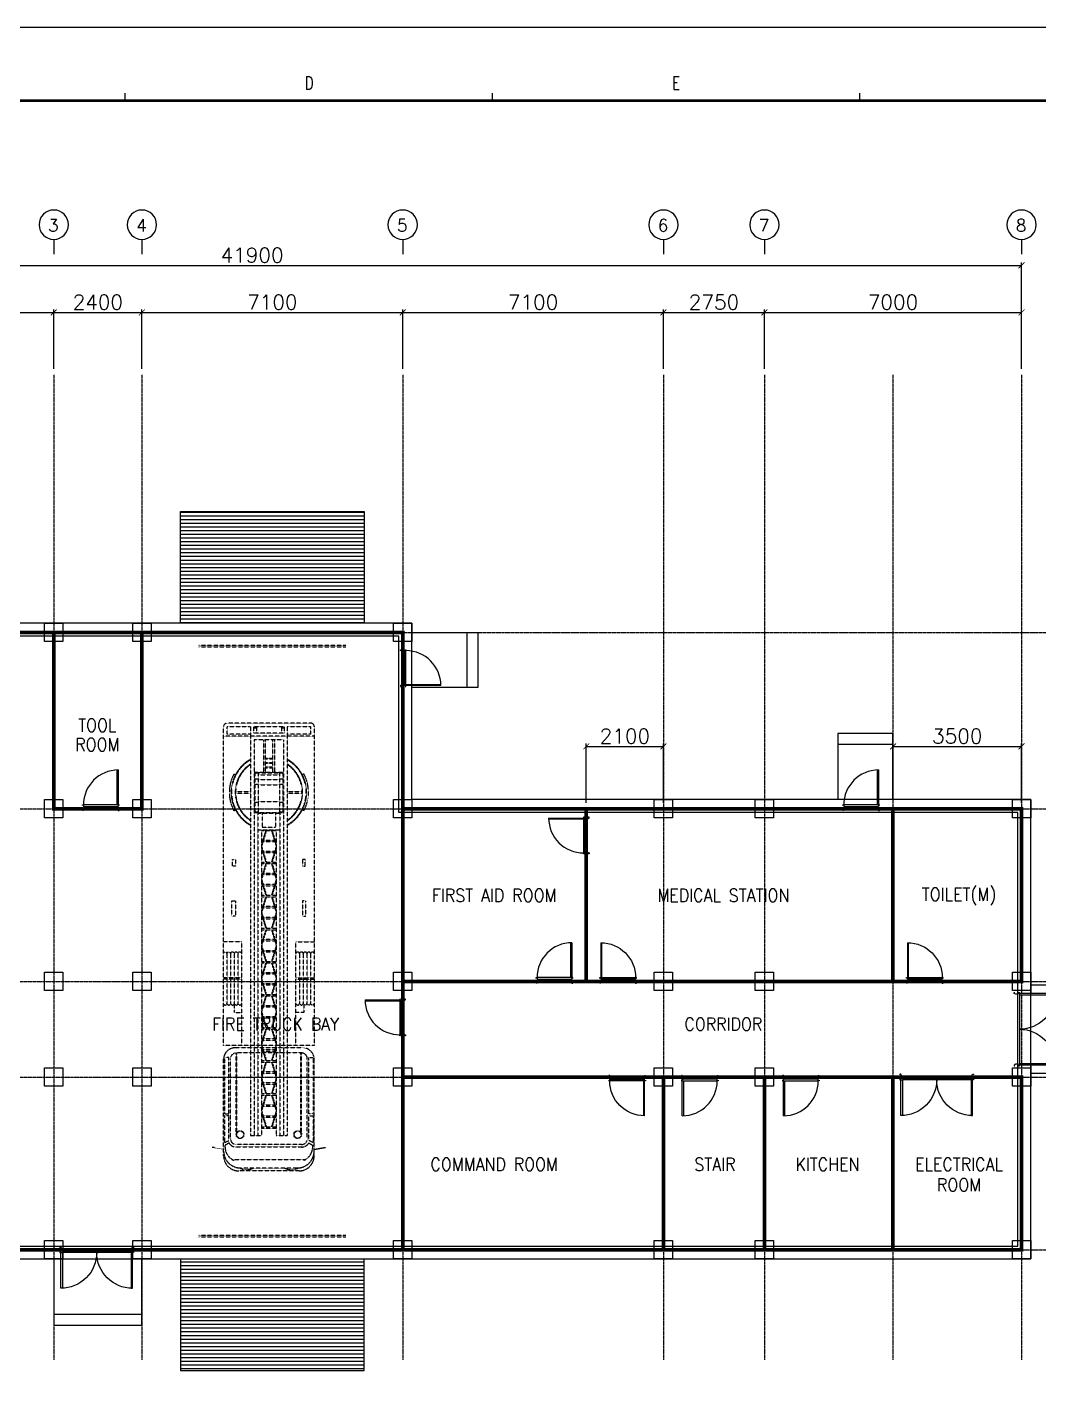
# Model space of a CAD drawing. Header units: millimetres. Extents: x -232466 to 860779, y -177975 to 311634.
# Drawn here: x -203189 to -175643, y 259723 to 296645 of the extents above; entities that cross this region are included whole.
import ezdxf
from ezdxf.enums import TextEntityAlignment as Align

# ---------------------------------------------------------------- set-up
doc = ezdxf.new("R2010")
doc.units = ezdxf.units.MM
for name, pattern in [('AXES', [50.8, 31.75, -6.35, 6.35, -6.35]), ('CENTER', [2, 1.25, -0.25, 0.25, -0.25]), ('HID', [2.3, 1.5, -0.8])]:
    doc.linetypes.add(name, pattern=pattern)
doc.layers.add('0 외형선', color=3, linetype='Continuous', lineweight=25)
for name, color, linetype in [('4ELE', 4, 'Continuous'), ('aux', 8, 'Continuous'), ('Center Line', 1, 'CENTER'), ('COL', 2, 'Continuous'), ('dim', 7, 'Continuous'), ('DOOR', 4, 'Continuous'), ('G', 3, 'Continuous'), ('hat', 8, 'Continuous'), ('stair', 4, 'Continuous'), ('SYM', 7, 'Continuous'), ('TITLEBOX', 7, 'Continuous')]:
    doc.layers.add(name, color=color, linetype=linetype)
doc.styles.add('ROMAND', font='romand')
doc.styles.add('RomanS', font='romans.shx')
doc.styles.add('TBOX', font='romans.shx')
doc.dimstyles.new('HYUNDAI', dxfattribs={"dimscale": 120, "dimtxt": 3, "dimasz": 3, "dimexe": 1, "dimexo": 2, "dimgap": 1, "dimtad": 1, "dimdec": 0, "dimdsep": 46, "dimtxsty": 'RomanS', "dimcen": 0, "dimclrd": 256, "dimclre": 256, "dimclrt": 3, "dimadec": 0, "dimazin": 0, "dimtfac": 1, "dimtdec": 0, "dimtix": 1, "dimtmove": 2, "dimatfit": 3, "dimfxl": 1, "dimtvp": 1, "dimtolj": 1, "dimarcsym": 0})

# ---------------------------------------------------------------- blocks, each defined once
blk = doc.blocks.new('_ArchTick')
at = {"color": 0, "linetype": 'ByBlock', "const_width": 0.15}
blk.add_lwpolyline([(-0.5, -0.5), (0.5, 0.5)], dxfattribs=at)
blk = doc.blocks.new('*D150')
at = {"layer": 'Defpoints', "color": 0}
for p in [(-176114, 290162), (-218014, 287184), (-176114, 287184)]:
    blk.add_point(p, dxfattribs=at)
at = {"layer": 'dim', "lineweight": -2}
for p, q in [((-218014, 287344), (-218014, 290242)), ((-176114, 287344), (-176114, 290242)), ((-218014, 290162), (-176114, 290162))]:
    blk.add_line(p, q, dxfattribs=at)
at = {"layer": 'dim', "lineweight": -2, "xscale": 160, "yscale": 160, "zscale": 160, "rotation": 180}
blk.add_blockref('_ArchTick', (-218014, 290162), dxfattribs=at)
at = {"layer": 'dim', "lineweight": -2, "xscale": 160, "yscale": 160, "zscale": 160}
blk.add_blockref('_ArchTick', (-176114, 290162), dxfattribs=at)
at = {"layer": 'dim', "color": 0, "insert": (-197064, 290442), "char_height": 400, "attachment_point": 5, "style": 'RomanS', "bg_fill": 3, "box_fill_scale": 1.1, "bg_fill_color": 257, "bg_fill_transparency": 0}
blk.add_mtext('\\A1;41900', dxfattribs=at)
blk = doc.blocks.new('*D151')
at = {"layer": 'Defpoints', "color": 0}
for p in [(-202464, 288882), (-209564, 287184), (-202464, 287184)]:
    blk.add_point(p, dxfattribs=at)
at = {"layer": 'dim', "lineweight": -2}
for p, q in [((-209564, 287344), (-209564, 288962)), ((-209564, 288882), (-202464, 288882)), ((-202464, 287344), (-202464, 288962))]:
    blk.add_line(p, q, dxfattribs=at)
at = {"layer": 'dim', "lineweight": -2, "xscale": 160, "yscale": 160, "zscale": 160, "rotation": 180}
blk.add_blockref('_ArchTick', (-209564, 288882), dxfattribs=at)
at = {"layer": 'dim', "lineweight": -2, "xscale": 160, "yscale": 160, "zscale": 160}
blk.add_blockref('_ArchTick', (-202464, 288882), dxfattribs=at)
at = {"layer": 'dim', "color": 0, "insert": (-206014, 289162), "char_height": 400, "attachment_point": 5, "style": 'RomanS', "bg_fill": 3, "box_fill_scale": 1.1, "bg_fill_color": 257, "bg_fill_transparency": 0}
blk.add_mtext('\\A1;7100', dxfattribs=at)
blk = doc.blocks.new('*D152')
at = {"layer": 'Defpoints', "color": 0}
for p in [(-200064, 288882), (-202464, 287184), (-200064, 287184)]:
    blk.add_point(p, dxfattribs=at)
at = {"layer": 'dim', "lineweight": -2}
for p, q in [((-202464, 287344), (-202464, 288962)), ((-202464, 288882), (-200064, 288882)), ((-200064, 287344), (-200064, 288962))]:
    blk.add_line(p, q, dxfattribs=at)
at = {"layer": 'dim', "lineweight": -2, "xscale": 160, "yscale": 160, "zscale": 160, "rotation": 180}
blk.add_blockref('_ArchTick', (-202464, 288882), dxfattribs=at)
at = {"layer": 'dim', "lineweight": -2, "xscale": 160, "yscale": 160, "zscale": 160}
blk.add_blockref('_ArchTick', (-200064, 288882), dxfattribs=at)
at = {"layer": 'dim', "color": 0, "insert": (-201264, 289162), "char_height": 400, "attachment_point": 5, "style": 'RomanS', "bg_fill": 3, "box_fill_scale": 1.1, "bg_fill_color": 257, "bg_fill_transparency": 0}
blk.add_mtext('\\A1;2400', dxfattribs=at)
blk = doc.blocks.new('*D153')
at = {"layer": 'Defpoints', "color": 0}
for p in [(-192964, 288882), (-200064, 287184), (-192964, 287184)]:
    blk.add_point(p, dxfattribs=at)
at = {"layer": 'dim', "lineweight": -2}
for p, q in [((-200064, 287344), (-200064, 288962)), ((-200064, 288882), (-192964, 288882)), ((-192964, 287344), (-192964, 288962))]:
    blk.add_line(p, q, dxfattribs=at)
at = {"layer": 'dim', "lineweight": -2, "xscale": 160, "yscale": 160, "zscale": 160, "rotation": 180}
blk.add_blockref('_ArchTick', (-200064, 288882), dxfattribs=at)
at = {"layer": 'dim', "lineweight": -2, "xscale": 160, "yscale": 160, "zscale": 160}
blk.add_blockref('_ArchTick', (-192964, 288882), dxfattribs=at)
at = {"layer": 'dim', "color": 0, "insert": (-196514, 289162), "char_height": 400, "attachment_point": 5, "style": 'RomanS', "bg_fill": 3, "box_fill_scale": 1.1, "bg_fill_color": 257, "bg_fill_transparency": 0}
blk.add_mtext('\\A1;7100', dxfattribs=at)
blk = doc.blocks.new('*D154')
at = {"layer": 'Defpoints', "color": 0}
for p in [(-185864, 288882), (-192964, 287184), (-185864, 287184)]:
    blk.add_point(p, dxfattribs=at)
at = {"layer": 'dim', "lineweight": -2}
for p, q in [((-192964, 287344), (-192964, 288962)), ((-192964, 288882), (-185864, 288882)), ((-185864, 287344), (-185864, 288962))]:
    blk.add_line(p, q, dxfattribs=at)
at = {"layer": 'dim', "lineweight": -2, "xscale": 160, "yscale": 160, "zscale": 160, "rotation": 180}
blk.add_blockref('_ArchTick', (-192964, 288882), dxfattribs=at)
at = {"layer": 'dim', "lineweight": -2, "xscale": 160, "yscale": 160, "zscale": 160}
blk.add_blockref('_ArchTick', (-185864, 288882), dxfattribs=at)
at = {"layer": 'dim', "color": 0, "insert": (-189414, 289162), "char_height": 400, "attachment_point": 5, "style": 'RomanS', "bg_fill": 3, "box_fill_scale": 1.1, "bg_fill_color": 257, "bg_fill_transparency": 0}
blk.add_mtext('\\A1;7100', dxfattribs=at)
blk = doc.blocks.new('*D155')
at = {"layer": 'Defpoints', "color": 0}
for p in [(-183114, 288882), (-185864, 287184), (-183114, 287184)]:
    blk.add_point(p, dxfattribs=at)
at = {"layer": 'dim', "lineweight": -2}
for p, q in [((-185864, 287344), (-185864, 288962)), ((-185864, 288882), (-183114, 288882)), ((-183114, 287344), (-183114, 288962))]:
    blk.add_line(p, q, dxfattribs=at)
at = {"layer": 'dim', "lineweight": -2, "xscale": 160, "yscale": 160, "zscale": 160, "rotation": 180}
blk.add_blockref('_ArchTick', (-185864, 288882), dxfattribs=at)
at = {"layer": 'dim', "lineweight": -2, "xscale": 160, "yscale": 160, "zscale": 160}
blk.add_blockref('_ArchTick', (-183114, 288882), dxfattribs=at)
at = {"layer": 'dim', "color": 0, "insert": (-184489, 289162), "char_height": 400, "attachment_point": 5, "style": 'RomanS', "bg_fill": 3, "box_fill_scale": 1.1, "bg_fill_color": 257, "bg_fill_transparency": 0}
blk.add_mtext('\\A1;2750', dxfattribs=at)
blk = doc.blocks.new('*D156')
at = {"layer": 'Defpoints', "color": 0}
for p in [(-176114, 288882), (-183114, 287184), (-176114, 287184)]:
    blk.add_point(p, dxfattribs=at)
at = {"layer": 'dim', "lineweight": -2}
for p, q in [((-183114, 287344), (-183114, 288962)), ((-183114, 288882), (-176114, 288882)), ((-176114, 287344), (-176114, 288962))]:
    blk.add_line(p, q, dxfattribs=at)
at = {"layer": 'dim', "lineweight": -2, "xscale": 160, "yscale": 160, "zscale": 160, "rotation": 180}
blk.add_blockref('_ArchTick', (-183114, 288882), dxfattribs=at)
at = {"layer": 'dim', "lineweight": -2, "xscale": 160, "yscale": 160, "zscale": 160}
blk.add_blockref('_ArchTick', (-176114, 288882), dxfattribs=at)
at = {"layer": 'dim', "color": 0, "insert": (-179614, 289162), "char_height": 400, "attachment_point": 5, "style": 'RomanS', "bg_fill": 3, "box_fill_scale": 1.1, "bg_fill_color": 257, "bg_fill_transparency": 0}
blk.add_mtext('\\A1;7000', dxfattribs=at)
blk = doc.blocks.new('fire fighting car plan')
at = {"layer": 'aux', "linetype": 'HID'}
for p, q in [((232, 11856), (2186, 11856)), ((388, 12154), (2030, 12154)), ((440, 12077), (1978, 12077)), ((-25, 11568), (-336, 11514)), ((-24, 11741), (-24, 9117)), ((123, 11395), (15, 11460)), ((2104, 11503), (314, 11503)), ((2295, 11395), (2404, 11460)), ((2443, 11741), (2443, 9117)), ((2443, 11568), (2753, 11514)), ((1, 10658), (1, 11387)), ((1, 11387), (119, 11330)), ((119, 11330), (119, 10658)), ((163, 11280), (163, 9101)), ((318, 11434), (2100, 11434)), ((319, 11167), (319, 8946)), ((339, 11167), (339, 8946)), ((1009, 11193), (709, 11193)), ((709, 321), (709, 11193)), ((809, 421), (809, 11193)), ((909, 2403), (909, 11193)), ((1009, 2873), (1009, 11193)), ((1409, 2873), (1409, 11193)), ((1709, 11193), (1409, 11193)), ((1509, 2403), (1509, 11193)), ((1609, 421), (1609, 11193)), ((1709, 321), (1709, 11193)), ((2080, 11167), (2080, 8946)), ((2100, 11167), (2100, 8946)), ((2255, 11280), (2255, 9101)), ((2417, 11387), (2299, 11330)), ((2299, 11330), (2299, 10658)), ((2417, 10658), (2417, 11387)), ((1409, 10993), (1009, 10993)), ((1409, 10953), (1009, 10953)), ((1009, 10523), (1139, 10953)), ((1009, 10575), (1123, 10953)), ((1409, 10523), (1279, 10953)), ((1409, 10575), (1295, 10953)), ((119, 10658), (1, 10658)), ((1, 9067), (1, 10599)), ((1, 10599), (119, 10599)), ((119, 10599), (119, 9067)), ((1409, 10693), (1009, 10693)), ((1409, 10653), (1009, 10653)), ((1139, 10093), (1009, 10523)), ((1123, 10093), (1009, 10471)), ((1409, 10393), (1009, 10393)), ((1409, 10353), (1009, 10353)), ((1279, 10093), (1409, 10523)), ((1295, 10093), (1409, 10471)), ((2299, 10658), (2417, 10658)), ((2299, 10599), (2299, 9067)), ((2417, 10599), (2299, 10599)), ((2417, 9067), (2417, 10599)), ((1409, 10093), (1009, 10093)), ((1409, 10053), (1009, 10053)), ((1009, 9623), (1139, 10053)), ((1009, 9675), (1123, 10053)), ((1409, 9623), (1279, 10053)), ((1409, 9675), (1295, 10053)), ((1409, 9793), (1009, 9793)), ((1409, 9753), (1009, 9753)), ((1139, 9193), (1009, 9623)), ((1279, 9193), (1409, 9623)), ((1123, 9193), (1009, 9571)), ((1409, 9493), (1009, 9493)), ((1409, 9453), (1009, 9453)), ((1295, 9193), (1409, 9571)), ((119, 9067), (1, 9067)), ((318, 8946), (2100, 8946)), ((1409, 9193), (1009, 9193)), ((1409, 9153), (1009, 9153)), ((1009, 8723), (1139, 9153)), ((1009, 8775), (1123, 9153)), ((1409, 8893), (1009, 8893)), ((1409, 8723), (1279, 9153)), ((1409, 8775), (1295, 9153)), ((2299, 9067), (2417, 9067)), ((-29, 8745), (-29, 71)), ((-29, 8745), (2448, 8745)), ((285, 8808), (2133, 8808)), ((471, 8745), (471, 5919)), ((1409, 8853), (1009, 8853)), ((1139, 8293), (1009, 8723)), ((1123, 8293), (1009, 8671)), ((1409, 8593), (1009, 8593)), ((1409, 8553), (1009, 8553)), ((1279, 8293), (1409, 8723)), ((1295, 8293), (1409, 8671)), ((1948, 8745), (1948, 5919)), ((2448, 8745), (2448, 71)), ((1409, 8293), (1009, 8293)), ((1409, 8253), (1009, 8253)), ((1009, 7875), (1123, 8253)), ((1009, 7823), (1139, 8253)), ((1409, 7823), (1279, 8253)), ((1409, 7875), (1295, 8253)), ((259, 7623), (259, 7847)), ((259, 7847), (471, 7847)), ((1409, 7993), (1009, 7993)), ((1409, 7953), (1009, 7953)), ((1139, 7393), (1009, 7823)), ((1123, 7393), (1009, 7771)), ((1279, 7393), (1409, 7823)), ((1295, 7393), (1409, 7771)), ((2159, 7847), (1948, 7847)), ((2159, 7623), (2159, 7847)), ((71, 7591), (71, 6249)), ((171, 7591), (171, 6249)), ((271, 7591), (271, 6249)), ((371, 7591), (371, 6249)), ((1409, 7693), (1009, 7693)), ((1409, 7653), (1009, 7653)), ((1409, 7393), (1009, 7393)), ((2048, 7591), (2048, 6249)), ((2148, 7591), (2148, 6249)), ((2248, 7591), (2248, 6249)), ((2348, 7591), (2348, 6249)), ((1409, 7353), (1009, 7353)), ((1009, 6975), (1123, 7353)), ((1009, 6923), (1139, 7353)), ((1409, 7093), (1009, 7093)), ((1409, 7053), (1009, 7053)), ((1409, 6923), (1279, 7353)), ((1409, 6975), (1295, 7353)), ((471, 6935), (-29, 6935)), ((471, 6905), (-29, 6905)), ((1139, 6493), (1009, 6923)), ((1123, 6493), (1009, 6871)), ((1409, 6793), (1009, 6793)), ((1409, 6753), (1009, 6753)), ((1279, 6493), (1409, 6923)), ((1295, 6493), (1409, 6871)), ((1948, 6935), (2448, 6935)), ((1948, 6905), (2448, 6905)), ((1409, 6493), (1009, 6493)), ((1409, 6453), (1009, 6453)), ((1009, 6023), (1139, 6453)), ((1009, 6075), (1123, 6453)), ((1409, 6023), (1279, 6453)), ((1409, 6075), (1295, 6453)), ((471, 5919), (-29, 5919)), ((1409, 6193), (1009, 6193)), ((1409, 6153), (1009, 6153)), ((1139, 5593), (1009, 6023)), ((1123, 5593), (1009, 5971)), ((1279, 5593), (1409, 6023)), ((1295, 5593), (1409, 5971)), ((1948, 5919), (2448, 5919)), ((1409, 5893), (1009, 5893)), ((1409, 5853), (1009, 5853)), ((1409, 5593), (1009, 5593)), ((1009, 5123), (1139, 5553)), ((1009, 5175), (1123, 5553)), ((1409, 5553), (1009, 5553)), ((1409, 5123), (1279, 5553)), ((1409, 5175), (1295, 5553)), ((296, 5225), (201, 5225)), ((201, 5225), (201, 4807)), ((296, 4807), (296, 5225)), ((1409, 5293), (1009, 5293)), ((1409, 5253), (1009, 5253)), ((2122, 5225), (2217, 5225)), ((2122, 4807), (2122, 5225)), ((2217, 5225), (2217, 4807)), ((201, 4807), (296, 4807)), ((1139, 4693), (1009, 5123)), ((1123, 4693), (1009, 5071)), ((1409, 4993), (1009, 4993)), ((1409, 4953), (1009, 4953)), ((1279, 4693), (1409, 5123)), ((1295, 4693), (1409, 5071)), ((2217, 4807), (2122, 4807)), ((1409, 4693), (1009, 4693)), ((1009, 4275), (1123, 4653)), ((1009, 4223), (1139, 4653)), ((1409, 4653), (1009, 4653)), ((1409, 4223), (1279, 4653)), ((1409, 4275), (1295, 4653)), ((1409, 4393), (1009, 4393)), ((1409, 4353), (1009, 4353)), ((1139, 3793), (1009, 4223)), ((1123, 3793), (1009, 4171)), ((1409, 4093), (1009, 4093)), ((1279, 3793), (1409, 4223)), ((1295, 3793), (1409, 4171)), ((296, 3859), (220, 3859)), ((220, 3859), (220, 3679)), ((296, 3679), (296, 3859)), ((1409, 4053), (1009, 4053)), ((1409, 3793), (1009, 3793)), ((1009, 3323), (1139, 3753)), ((1009, 3375), (1123, 3753)), ((1409, 3753), (1009, 3753)), ((1409, 3323), (1279, 3753)), ((1409, 3375), (1295, 3753)), ((2122, 3859), (2198, 3859)), ((2122, 3679), (2122, 3859)), ((2198, 3859), (2198, 3679)), ((220, 3679), (296, 3679)), ((1409, 3493), (1009, 3493)), ((1409, 3453), (1009, 3453)), ((1139, 2893), (1009, 3323)), ((1279, 2893), (1409, 3323)), ((2198, 3679), (2122, 3679)), ((1123, 2893), (1009, 3271)), ((1409, 3193), (1009, 3193)), ((1409, 3153), (1009, 3153)), ((1295, 2893), (1409, 3271)), ((1509, 2873), (909, 2873)), ((1409, 2893), (1009, 2893)), ((1389, 2803), (1029, 2803)), ((1029, 2403), (1029, 2803)), ((1389, 2403), (1389, 2803)), ((255, 2353), (299, 2330)), ((1609, 2403), (809, 2403)), ((829, 1323), (829, 2383)), ((919, 2383), (829, 2383)), ((1509, 2423), (909, 2423)), ((919, 1323), (919, 2403)), ((1499, 1323), (1499, 2403)), ((1589, 2383), (1499, 2383)), ((1589, 1323), (1589, 2383)), ((2163, 2353), (2119, 2330)), ((709, 1878), (302, 1878)), ((919, 2123), (829, 2123)), ((1499, 2103), (919, 2103)), ((1589, 2123), (1499, 2123)), ((2116, 1878), (1709, 1878)), ((709, 1828), (302, 1828)), ((919, 1626), (829, 1626)), ((919, 1483), (829, 1483)), ((1499, 1646), (919, 1646)), ((1499, 1503), (919, 1503)), ((1589, 1626), (1499, 1626)), ((1589, 1483), (1499, 1483)), ((2116, 1828), (1709, 1828)), ((255, 1353), (299, 1376)), ((1609, 1303), (809, 1303)), ((1589, 1323), (829, 1323)), ((1499, 1379), (919, 1379)), ((1059, 421), (1059, 1303)), ((1109, 421), (1109, 1303)), ((1309, 1183), (1109, 1183)), ((1309, 1163), (1109, 1163)), ((1309, 421), (1309, 1303)), ((1359, 421), (1359, 1303)), ((2163, 1353), (2119, 1376)), ((1309, 1063), (1109, 1063)), ((1309, 1043), (1109, 1043)), ((1309, 943), (1109, 943)), ((1309, 923), (1109, 923)), ((809, 421), (1609, 421)), ((-29, 321), (2448, 321)), ((71, 271), (71, 71)), ((71, 271), (709, 271)), ((71, 71), (709, 71)), ((709, 71), (709, 321)), ((789, 71), (789, 241)), ((789, 241), (1629, 241)), ((869, 98), (789, 98)), ((789, 71), (1629, 71)), ((869, 71), (869, 241)), ((1549, 71), (1549, 241)), ((1629, 98), (1549, 98)), ((1629, 71), (1629, 241)), ((1709, 71), (1709, 321)), ((1709, 271), (2348, 271)), ((1709, 71), (2348, 71)), ((2348, 271), (2348, 71)), ((71, -29), (2348, -29))]:
    blk.add_line(p, q, dxfattribs=at)
for centre, radius in [((425, 11167), 106), ((425, 11167), 96.2), ((1993, 11167), 106), ((1993, 11167), 96.2)]:
    blk.add_circle(centre, radius, dxfattribs=at)
for centre, radius, start, end in [((388, 11741), 413, 90, 180), ((440, 11612), 464, 90, 180), ((422, 11494), 408, 117.6368, 184.7722), ((284, 11708), 155, 98.5774, 122.7904), ((601, 11727), 396, 62.1521, 118.0605), ((1817, 11727), 396, 61.9395, 117.8479), ((1978, 11612), 464, 0, 90), ((2030, 11741), 413, 0, 90), ((2134, 11708), 155, 57.2096, 81.4226), ((1997, 11494), 408, 355.2278, 62.3632), ((318, 11280), 226, 90, 149.2925), ((2100, 11280), 226, 30.7075, 90), ((318, 11280), 155, 90, 180), ((2100, 11280), 155, 0, 90), ((285, 9117), 310, 180, 270), ((318, 9101), 155, 180, 270), ((2100, 9101), 155, 270, 0), ((2133, 9117), 310, 270, 0), ((21, 7591), 50, 0, 180), ((121, 7591), 50, 0, 180), ((221, 7591), 50, 0, 180), ((321, 7591), 50, 0, 180), ((421, 7591), 50, 0, 180), ((1998, 7591), 50, 0, 180), ((2098, 7591), 50, 0, 180), ((2198, 7591), 50, 0, 180), ((2298, 7591), 50, 0, 180), ((2398, 7591), 50, 0, 180), ((21, 6249), 50, 180, 0), ((121, 6249), 50, 180, 0), ((221, 6249), 50, 180, 0), ((321, 6249), 50, 180, 0), ((421, 6249), 50, 180, 0), ((1998, 6249), 50, 180, 0), ((2098, 6249), 50, 180, 0), ((2198, 6249), 50, 180, 0), ((2298, 6249), 50, 180, 0), ((2398, 6249), 50, 180, 0), ((1209, 1853), 1027, 119.1291, 240.8709), ((1209, 1853), 1017, 119.4435, 240.5565), ((1209, 1853), 917, 123.0357, 236.9643), ((1209, 1853), 907, 123.4473, 236.5527), ((1209, 1853), 1027, 299.1291, 60.8709), ((1209, 1853), 1017, 299.4435, 60.5565), ((1209, 1853), 917, 303.0357, 56.9643), ((1209, 1853), 907, 303.4473, 56.5527), ((1209, 1853), 1077, 152.3426, 207.6574), ((1209, 1853), 1077, 332.3426, 27.6574), ((71, 71), 100, 180, 270), ((2348, 71), 100, 270, 0)]:
    blk.add_arc(centre, radius, start, end, dxfattribs=at)
blk = doc.blocks.new('D2000')
at = {"color": 8}
for p, q in [((-45, -45), (-45, -1955)), ((0, -1935), (0, -65))]:
    blk.add_line(p, q, dxfattribs=at)
for points in [[(-25, 0), (0, 0), (0, -25), (-45, -25), (-45, -45), (-105, -45), (-150, -25), (-150, 0), (-130, 0)], [(975, -25), (0, -25), (0, -65), (975, -65), (975, -25)], [(-25, -2000), (0, -2000), (0, -1975), (-45, -1975), (-45, -1955), (-105, -1955), (-150, -1975), (-150, -2000), (-130, -2000)], [(975, -1975), (0, -1975), (0, -1935), (975, -1935), (975, -1975)]]:
    blk.add_lwpolyline(points)
at = {"ltscale": 0.2}
for centre, start, end in [((0, -25), 270, 0), ((0, -1975), 0, 90)]:
    blk.add_arc(centre, 975, start, end, dxfattribs=at)
blk = doc.blocks.new('SD1')
at = {"color": 8}
for p, q in [((-55, 200), (-975, 200)), ((-955, 155), (-45, 155))]:
    blk.add_line(p, q, dxfattribs=at)
for points in [[(-25, 1150), (-25, 200), (-55, 200), (-55, 1150)], [(-1000, 180), (-1000, 200), (-975, 200), (-975, 155), (-955, 155), (-955, 95), (-975, 50), (-1000, 50), (-1000, 70)], [(0, 180), (0, 200), (-25, 200), (-25, 155), (-45, 155), (-45, 95), (-25, 50), (0, 50), (0, 70)]]:
    blk.add_lwpolyline(points)
blk.add_arc((-25, 200), 950, 90, 180)
blk = doc.blocks.new('주열')
at = {"layer": 'SYM'}
blk.add_line((0, 600), (0, 0), dxfattribs=at)
blk.add_circle((0, 1200), 600, dxfattribs=at)
blk = doc.blocks.new('*D236')
at = {"layer": 'Defpoints', "color": 0}
for p in [(-185864, 277072), (-187964, 275374), (-185864, 275374)]:
    blk.add_point(p, dxfattribs=at)
at = {"layer": 'dim', "lineweight": -2}
for p, q in [((-187964, 275534), (-187964, 277152)), ((-187964, 277072), (-185864, 277072)), ((-185864, 275534), (-185864, 277152))]:
    blk.add_line(p, q, dxfattribs=at)
at = {"layer": 'dim', "lineweight": -2, "xscale": 160, "yscale": 160, "zscale": 160, "rotation": 180}
blk.add_blockref('_ArchTick', (-187964, 277072), dxfattribs=at)
at = {"layer": 'dim', "lineweight": -2, "xscale": 160, "yscale": 160, "zscale": 160}
blk.add_blockref('_ArchTick', (-185864, 277072), dxfattribs=at)
at = {"layer": 'dim', "color": 0, "insert": (-186914, 277352), "char_height": 400, "attachment_point": 5, "style": 'RomanS', "bg_fill": 3, "box_fill_scale": 1.1, "bg_fill_color": 257, "bg_fill_transparency": 0}
blk.add_mtext('\\A1;2100', dxfattribs=at)
blk = doc.blocks.new('*D237')
at = {"layer": 'Defpoints', "color": 0}
for p in [(-176114, 277072), (-179614, 275374), (-176114, 275374)]:
    blk.add_point(p, dxfattribs=at)
at = {"layer": 'dim', "lineweight": -2}
for p, q in [((-179614, 275534), (-179614, 277152)), ((-179614, 277072), (-176114, 277072)), ((-176114, 275534), (-176114, 277152))]:
    blk.add_line(p, q, dxfattribs=at)
at = {"layer": 'dim', "lineweight": -2, "xscale": 160, "yscale": 160, "zscale": 160, "rotation": 180}
blk.add_blockref('_ArchTick', (-179614, 277072), dxfattribs=at)
at = {"layer": 'dim', "lineweight": -2, "xscale": 160, "yscale": 160, "zscale": 160}
blk.add_blockref('_ArchTick', (-176114, 277072), dxfattribs=at)
at = {"layer": 'dim', "color": 0, "insert": (-177864, 277352), "char_height": 400, "attachment_point": 5, "style": 'RomanS', "bg_fill": 3, "box_fill_scale": 1.1, "bg_fill_color": 257, "bg_fill_transparency": 0}
blk.add_mtext('\\A1;3500', dxfattribs=at)

msp = doc.modelspace()

# ---------------------------------------------------------------- hatches: boundary and pattern name
at = {"layer": 'hat'}
h = msp.add_hatch(dxfattribs=at)
h.set_pattern_fill('_USER', color=256, scale=100, style=0, pattern_type=0)
h.set_pattern_definition([(0, (-234723.88, 220943.68), (0, 100), [])])
h.paths.add_polyline_path([(-194014.5, 283463.9), (-194014.5, 280423.9), (-199014.5, 280423.9), (-199014.5, 283463.9)])
h = msp.add_hatch(dxfattribs=at)
h.set_pattern_fill('_USER', color=256, scale=100, style=0, pattern_type=0)
h.set_pattern_definition([(0, (-234723.88, 216143.68), (0, 100), [])])
h.paths.add_polyline_path([(-194014.5, 260083.9), (-194014.5, 263123.9), (-199014.5, 263123.9), (-199014.5, 260083.9)])

# ---------------------------------------------------------------- linework, layer by layer
at = {"layer": '0 외형선', "linetype": 'Continuous'}
for points in [[(-218264.5, 263123.9), (-175864.5, 263123.9), (-175864.5, 275623.9), (-192714.5, 275623.9), (-192714.5, 280423.9), (-209814.5, 280423.9), (-209814.5, 275623.9), (-218264.5, 275623.9)], [(-217914.5, 263473.9), (-176214.5, 263473.9), (-176214.5, 275273.9), (-193064.5, 275273.9), (-193064.5, 280073.9), (-209464.5, 280073.9), (-209464.5, 275273.9), (-217914.5, 275273.9)]]:
    msp.add_lwpolyline(points, close=True, dxfattribs=at)
at = {"layer": '0 외형선', "linetype": 'Continuous', "const_width": 100}
for points in [[(-209569.5, 280173.9), (-192964.5, 280173.9), (-192964.5, 263373.9), (-209569.5, 263373.9)], [(-202464.5, 280173.9), (-200064.5, 280173.9), (-200064.5, 275373.9), (-202464.5, 275373.9)], [(-192964.5, 275373.9), (-187964.5, 275373.9), (-187964.5, 270673.9), (-192964.5, 270673.9)], [(-187964.5, 275373.9), (-179614.5, 275373.9), (-179614.5, 270673.9), (-187964.5, 270673.9)], [(-179614.5, 275373.9), (-176114.5, 275373.9), (-176114.5, 270673.9), (-179614.5, 270673.9)], [(-192964.5, 268073.9), (-185866.8, 268073.9), (-185866.8, 263373.9), (-192964.5, 263373.9)], [(-185864.5, 268073.9), (-183116.8, 268073.9), (-183116.8, 263373.9), (-185864.5, 263373.9)], [(-183114.5, 268073.9), (-179614.5, 268073.9), (-179614.5, 263373.9), (-183114.5, 263373.9)], [(-179614.5, 268073.9), (-176114.5, 268073.9), (-176114.5, 263373.9), (-179614.5, 263373.9)]]:
    msp.add_lwpolyline(points, close=True, dxfattribs=at)
at = {"layer": '4ELE'}
for p, q in [((-191214.5, 280173.9), (-191214.5, 278673.9)), ((-179614.5, 277123.9), (-181114.5, 277123.9)), ((-202464.5, 261623.9), (-200064.5, 261623.9))]:
    msp.add_line(p, q, dxfattribs=at)
for points in [[(-192714.5, 280173.9), (-190914.5, 280173.9), (-190914.5, 278673.9), (-192714.5, 278673.9)], [(-179614.5, 275623.9), (-179614.5, 277423.9), (-181114.5, 277423.9), (-181114.5, 275623.9)], [(-175864.5, 268398.9), (-175864.5, 268173.9), (-174064.5, 268173.9), (-174064.5, 270573.9), (-175864.5, 270573.9), (-175864.5, 270348.9)], [(-202239.5, 263123.9), (-202464.5, 263123.9), (-202464.5, 261323.9), (-200064.5, 261323.9), (-200064.5, 263123.9), (-200289.5, 263123.9)]]:
    msp.add_lwpolyline(points, dxfattribs=at)
at = {"layer": 'Center Line', "linetype": 'AXES'}
for p, q in [((-222583, 280173.9), (-172597.4, 280173.9)), ((-222583, 275373.9), (-172597.4, 275373.9)), ((-222583, 270673.9), (-172597.4, 270673.9)), ((-222583, 268073.9), (-172597.4, 268073.9)), ((-222583, 263373.9), (-172597.4, 263373.9))]:
    msp.add_line(p, q, dxfattribs=at)
at = {"layer": 'COL'}
for points in [[(-202714.5, 279923.9), (-202714.5, 280423.9), (-202214.5, 280423.9), (-202214.5, 279923.9)], [(-200314.5, 279923.9), (-200314.5, 280423.9), (-199814.5, 280423.9), (-199814.5, 279923.9)], [(-193214.5, 279923.9), (-193214.5, 280423.9), (-192714.5, 280423.9), (-192714.5, 279923.9)], [(-202714.5, 275123.9), (-202714.5, 275623.9), (-202214.5, 275623.9), (-202214.5, 275123.9)], [(-200314.5, 275123.9), (-200314.5, 275623.9), (-199814.5, 275623.9), (-199814.5, 275123.9)], [(-193214.5, 275123.9), (-193214.5, 275623.9), (-192714.5, 275623.9), (-192714.5, 275123.9)], [(-186114.5, 275123.9), (-186114.5, 275623.9), (-185614.5, 275623.9), (-185614.5, 275123.9)], [(-183364.5, 275123.9), (-183364.5, 275623.9), (-182864.5, 275623.9), (-182864.5, 275123.9)], [(-176364.5, 275123.9), (-176364.5, 275623.9), (-175864.5, 275623.9), (-175864.5, 275123.9)], [(-202714.5, 270423.9), (-202714.5, 270923.9), (-202214.5, 270923.9), (-202214.5, 270423.9)], [(-200314.5, 270423.9), (-200314.5, 270923.9), (-199814.5, 270923.9), (-199814.5, 270423.9)], [(-193214.5, 270423.9), (-193214.5, 270923.9), (-192714.5, 270923.9), (-192714.5, 270423.9)], [(-186114.5, 270423.9), (-186114.5, 270923.9), (-185614.5, 270923.9), (-185614.5, 270423.9)], [(-183364.5, 270423.9), (-183364.5, 270923.9), (-182864.5, 270923.9), (-182864.5, 270423.9)], [(-176364.5, 270423.9), (-176364.5, 270923.9), (-175864.5, 270923.9), (-175864.5, 270423.9)], [(-202714.5, 267823.9), (-202714.5, 268323.9), (-202214.5, 268323.9), (-202214.5, 267823.9)], [(-200314.5, 267823.9), (-200314.5, 268323.9), (-199814.5, 268323.9), (-199814.5, 267823.9)], [(-193214.5, 267823.9), (-193214.5, 268323.9), (-192714.5, 268323.9), (-192714.5, 267823.9)], [(-186114.5, 267823.9), (-186114.5, 268323.9), (-185614.5, 268323.9), (-185614.5, 267823.9)], [(-183364.5, 267823.9), (-183364.5, 268323.9), (-182864.5, 268323.9), (-182864.5, 267823.9)], [(-176364.5, 267823.9), (-176364.5, 268323.9), (-175864.5, 268323.9), (-175864.5, 267823.9)], [(-202714.5, 263123.9), (-202714.5, 263623.9), (-202214.5, 263623.9), (-202214.5, 263123.9)], [(-200314.5, 263123.9), (-200314.5, 263623.9), (-199814.5, 263623.9), (-199814.5, 263123.9)], [(-193214.5, 263123.9), (-193214.5, 263623.9), (-192714.5, 263623.9), (-192714.5, 263123.9)], [(-186114.5, 263123.9), (-186114.5, 263623.9), (-185614.5, 263623.9), (-185614.5, 263123.9)], [(-183364.5, 263123.9), (-183364.5, 263623.9), (-182864.5, 263623.9), (-182864.5, 263123.9)], [(-176364.5, 263123.9), (-176364.5, 263623.9), (-175864.5, 263623.9), (-175864.5, 263123.9)]]:
    msp.add_lwpolyline(points, close=True, dxfattribs=at)
at = {"layer": 'DOOR', "linetype": 'HID'}
for p, q in [((-198514.5, 279827.9), (-194514.5, 279827.9)), ((-198514.5, 279778), (-194514.5, 279778)), ((-198514.5, 263769.9), (-194514.5, 263769.9)), ((-198514.5, 263719.9), (-194514.5, 263719.9))]:
    msp.add_line(p, q, dxfattribs=at)
at = {"layer": 'stair'}
for points in [[(-199014.5, 280423.9), (-199014.5, 283463.9), (-194014.5, 283463.9), (-194014.5, 280423.9)], [(-199014.5, 263123.9), (-199014.5, 260083.9), (-194014.5, 260083.9), (-194014.5, 263123.9)]]:
    msp.add_lwpolyline(points, dxfattribs=at)
at = {"layer": 'TITLEBOX', "color": 4, "linetype": 'Continuous'}
for p, q in [((-200516.4, 294645.3), (-200516.4, 294845.3)), ((-200516.4, 294645.3), (-200516.4, 294845.3)), ((-190516.4, 294645.3), (-190516.4, 294845.3)), ((-190516.4, 294645.3), (-190516.4, 294845.3)), ((-180516.4, 294645.3), (-180516.4, 294845.3)), ((-180516.4, 294645.3), (-180516.4, 294845.3))]:
    msp.add_line(p, q, dxfattribs=at)
at = {"layer": 'TITLEBOX', "color": 7}
msp.add_lwpolyline([(-232466.4, 296645.3), (-148366.4, 296645.3), (-148366.4, 237245.3), (-232466.4, 237245.3)], close=True, dxfattribs=at)
at = {"layer": 'TITLEBOX', "color": 4, "const_width": 70}
msp.add_lwpolyline([(-230466.4, 294645.3), (-150440.4, 294645.3), (-150440.4, 239553.9), (-230466.4, 239553.9)], close=True, dxfattribs=at)

# ---------------------------------------------------------------- block references
at = {"layer": 'aux', "rotation": 180}
msp.add_blockref('fire fighting car plan', (-195397.8, 277673.8), dxfattribs=at)
at = {"layer": 'DOOR'}
for p, rotation in [((-193075, 278701.6), 270.0000000000002), ((-187839.5, 275146.6), 90.0000000000002), ((-192839.5, 270196.6), 90.0000000000002), ((-185376.4, 268168.9), 180), ((-182624, 268168.9), 180)]:
    msp.add_blockref('SD1', p, dxfattribs=dict(at, rotation=rotation))
for p in [(-200681.1, 275278.9), (-179981.1, 275278.9), (-188331.1, 270578.9)]:
    msp.add_blockref('SD1', p, dxfattribs=at)
at = {"layer": 'DOOR', "xscale": -1}
for p in [(-187597.8, 270578.9), (-179247.8, 270578.9)]:
    msp.add_blockref('SD1', p, dxfattribs=at)
for name, p, rotation in [('D2000', (-176169.5, 268373.9), 179.9999999999997), ('SD1', (-186352.6, 268168.9), 180), ('D2000', (-179424.1, 267998.9), 89.99999999999972), ('D2000', (-202295.5, 263298.9), 89.99999999999974)]:
    msp.add_blockref(name, p, dxfattribs=dict(at, rotation=rotation))

# ---------------------------------------------------------------- texts
at = {"layer": 'G', "color": 3, "style": 'RomanS', "width": 0.9}
for s, p in [('TOOL', (-201278.5, 277646.8)), ('ROOM', (-201278.5, 277120.9)), ('TOILET(M)', (-177817.1, 273019.3)), ('FIRST AID ROOM', (-190472.6, 273019.3)), ('MEDICAL STATION', (-184232.5, 273019.3)), ('FIRE TRUCK BAY', (-196425.7, 269513.6)), ('CORRIDOR', (-184232.5, 269513.6)), ('COMMAND ROOM', (-190472.6, 265699.4)), ('STAIR', (-184462.6, 265699.4)), ('KITCHEN', (-181399.9, 265699.4)), ('ELECTRICAL', (-177817.1, 265699.4)), ('ROOM', (-177817.1, 265138.5))]:
    msp.add_text(s, height=350, dxfattribs=at).set_placement(p, align=Align.MIDDLE)
at = {"layer": 'SYM', "style": 'ROMAND'}
for s, p in [('3', (-202620.1, 291084.1)), ('4', (-200220.1, 291084.1)), ('5', (-193120.1, 291084.1)), ('6', (-186020.1, 291084.1)), ('7', (-183270.1, 291084.1)), ('8', (-176270.1, 291084.1))]:
    msp.add_text(s, height=336.4, dxfattribs=at).set_placement(p)
at = {"layer": 'TITLEBOX', "color": 4, "linetype": 'Continuous', "style": 'TBOX', "width": 0.75}
for s, p in [('D', (-195629.4, 294951.9)), ('E', (-185629.4, 294951.9))]:
    msp.add_text(s, height=350, dxfattribs=at).set_placement(p)

# ---------------------------------------------------------------- next in the draw order: dimensions: what is measured, and where the dimension line sits
at = {"layer": 'dim'}
dim = msp.add_linear_dim(base=(-176114.5, 290161.5), p1=(-218014.5, 287183.6), p2=(-176114.5, 287183.6), dimstyle='HYUNDAI', override={"dimscale": 80, "dimtxt": 5, "dimasz": 2, "dimpost": '\\X', "dimblk1": 'ArchTick', "dimblk2": 'ArchTick', "dimsah": 1, "dimclrt": 0, "dimtfill": 1}, dxfattribs=at)
dim.commit()
dim.dimension.update_dxf_attribs({"geometry": '*D150', "text_midpoint": (-197064.5, 290441.5)})

# ---------------------------------------------------------------- next in the draw order: linework, layer by layer
at = {"layer": 'Center Line', "linetype": 'AXES'}
for p, q in [((-202464.5, 287183.6), (-202464.5, 260373.9)), ((-200064.5, 287183.6), (-200064.5, 260373.9)), ((-192964.5, 287183.6), (-192964.5, 260373.9)), ((-185864.5, 287183.6), (-185864.5, 260373.9)), ((-183114.5, 287183.6), (-183114.5, 260373.9)), ((-176114.5, 287183.6), (-176114.5, 260373.9))]:
    msp.add_line(p, q, dxfattribs=at)

# ---------------------------------------------------------------- next in the draw order: block references
at = {"layer": 'SYM', "xscale": -0.6666666666666666, "yscale": 0.6666666666666666, "zscale": 0.6666666666666666, "rotation": 359.9999999999999}
for p in [(-202464.5, 290468.3), (-200064.5, 290468.3), (-192964.5, 290468.3), (-185864.5, 290468.3), (-183114.5, 290468.3), (-176114.5, 290468.3)]:
    msp.add_blockref('주열', p, dxfattribs=at)

# ---------------------------------------------------------------- next in the draw order: dimensions: what is measured, and where the dimension line sits
at = {"layer": 'dim'}
for base, p1, p2, picture, middle in [((-202464.5, 288881.9), (-209564.5, 287183.6), (-202464.5, 287183.6), '*D151', (-206014.5, 289161.9)), ((-185864.5, 277072.3), (-187964.5, 275373.9), (-185864.5, 275373.9), '*D236', (-186914.5, 277352.3))]:
    dim = msp.add_linear_dim(base=base, p1=p1, p2=p2, dimstyle='HYUNDAI', override={"dimscale": 80, "dimtxt": 5, "dimasz": 2, "dimpost": '\\X', "dimblk1": 'ArchTick', "dimblk2": 'ArchTick', "dimsah": 1, "dimclrt": 0, "dimtfill": 1}, dxfattribs=at)
    dim.commit()
    dim.dimension.update_dxf_attribs({"geometry": picture, "text_midpoint": middle})

# ---------------------------------------------------------------- next in the draw order: dimensions: what is measured, and where the dimension line sits
dim = msp.add_linear_dim(base=(-200064.5, 288881.9), p1=(-202464.5, 287183.6), p2=(-200064.5, 287183.6), dimstyle='HYUNDAI', override={"dimscale": 80, "dimtxt": 5, "dimasz": 2, "dimpost": '\\X', "dimblk1": 'ArchTick', "dimblk2": 'ArchTick', "dimsah": 1, "dimclrt": 0, "dimtfill": 1}, dxfattribs=at)
dim.commit()
dim.dimension.update_dxf_attribs({"geometry": '*D152', "text_midpoint": (-201264.5, 289161.9)})

# ---------------------------------------------------------------- next in the draw order: dimensions: what is measured, and where the dimension line sits
dim = msp.add_linear_dim(base=(-192964.5, 288881.9), p1=(-200064.5, 287183.6), p2=(-192964.5, 287183.6), dimstyle='HYUNDAI', override={"dimscale": 80, "dimtxt": 5, "dimasz": 2, "dimpost": '\\X', "dimblk1": 'ArchTick', "dimblk2": 'ArchTick', "dimsah": 1, "dimclrt": 0, "dimtfill": 1}, dxfattribs=at)
dim.commit()
dim.dimension.update_dxf_attribs({"geometry": '*D153', "text_midpoint": (-196514.5, 289161.9)})

# ---------------------------------------------------------------- next in the draw order: dimensions: what is measured, and where the dimension line sits
dim = msp.add_linear_dim(base=(-185864.5, 288881.9), p1=(-192964.5, 287183.6), p2=(-185864.5, 287183.6), dimstyle='HYUNDAI', override={"dimscale": 80, "dimtxt": 5, "dimasz": 2, "dimpost": '\\X', "dimblk1": 'ArchTick', "dimblk2": 'ArchTick', "dimsah": 1, "dimclrt": 0, "dimtfill": 1}, dxfattribs=at)
dim.commit()
dim.dimension.update_dxf_attribs({"geometry": '*D154', "text_midpoint": (-189414.5, 289161.9)})

# ---------------------------------------------------------------- next in the draw order: dimensions: what is measured, and where the dimension line sits
dim = msp.add_linear_dim(base=(-183114.5, 288881.9), p1=(-185864.5, 287183.6), p2=(-183114.5, 287183.6), dimstyle='HYUNDAI', override={"dimscale": 80, "dimtxt": 5, "dimasz": 2, "dimpost": '\\X', "dimblk1": 'ArchTick', "dimblk2": 'ArchTick', "dimsah": 1, "dimclrt": 0, "dimtfill": 1}, dxfattribs=at)
dim.commit()
dim.dimension.update_dxf_attribs({"geometry": '*D155', "text_midpoint": (-184489.5, 289161.9)})

# ---------------------------------------------------------------- next in the draw order: dimensions: what is measured, and where the dimension line sits
dim = msp.add_linear_dim(base=(-176114.5, 288881.9), p1=(-183114.5, 287183.6), p2=(-176114.5, 287183.6), dimstyle='HYUNDAI', override={"dimscale": 80, "dimtxt": 5, "dimasz": 2, "dimpost": '\\X', "dimblk1": 'ArchTick', "dimblk2": 'ArchTick', "dimsah": 1, "dimclrt": 0, "dimtfill": 1}, dxfattribs=at)
dim.commit()
dim.dimension.update_dxf_attribs({"geometry": '*D156', "text_midpoint": (-179614.5, 289161.9)})

# ---------------------------------------------------------------- next in the draw order: linework, layer by layer
at = {"layer": 'Center Line', "linetype": 'AXES'}
msp.add_line((-179614.5, 287183.6), (-179614.5, 260373.9), dxfattribs=at)

# ---------------------------------------------------------------- next in the draw order: dimensions: what is measured, and where the dimension line sits
at = {"layer": 'dim'}
dim = msp.add_linear_dim(base=(-176114.5, 277072.3), p1=(-179614.5, 275373.9), p2=(-176114.5, 275373.9), dimstyle='HYUNDAI', override={"dimscale": 80, "dimtxt": 5, "dimasz": 2, "dimpost": '\\X', "dimblk1": 'ArchTick', "dimblk2": 'ArchTick', "dimsah": 1, "dimclrt": 0, "dimtfill": 1}, dxfattribs=at)
dim.commit()
dim.dimension.update_dxf_attribs({"geometry": '*D237', "text_midpoint": (-177864.5, 277352.3)})

doc.saveas('drawing.dxf')
